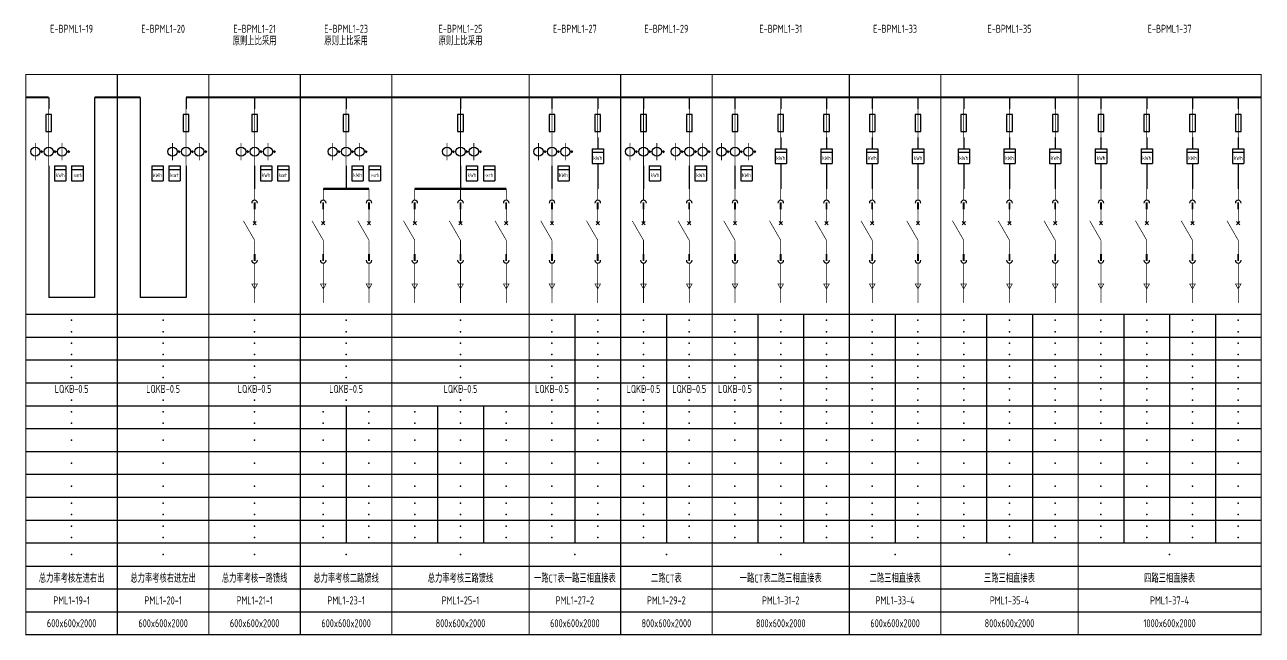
# Model space of a CAD drawing. Extents: x -337 to 273738, y -225 to 2088994.
# Drawn here: x 21496 to 75596, y 153570 to 180270 of the extents above; entities that cross this region are included whole.
import ezdxf
from ezdxf.enums import TextEntityAlignment as Align

# ---------------------------------------------------------------- set-up
doc = ezdxf.new("R2010")
doc.units = 0
doc.header["$LTSCALE"] = 1000
doc.layers.get('0').update_dxf_attribs({"linetype": 'CONTINUOUS'})
for name, color, linetype in [('E-POER-DEVC', 3, 'CONTINUOUS'), ('E-POWR-DIMS', 6, 'CONTINUOUS'), ('E-UNIV-AB', 10, 'CONTINUOUS'), ('E-UNIV-DIAG', 2, 'CONTINUOUS'), ('E-UNIV-EL', 140, 'CONTINUOUS'), ('E-UNIV-WIRE', 4, 'CONTINUOUS')]:
    doc.layers.add(name, color=color, linetype=linetype)
doc.styles.get("Standard").update_dxf_attribs({"font": 'GBENOR', "bigfont": 'GBCBIG'})
doc.styles.add('TH-STYLE3', font='tssdeng.shx', dxfattribs={"width": 0.65, "bigfont": 'tssdchn.shx'})

# ---------------------------------------------------------------- blocks, each defined once
blk = doc.blocks.new('E-BTA106')
for p, q in [((-3.9, -6.25), (-2.56, -6.25)), ((-3.02, -5.68), (-3.61, -6.44)), ((-2.74, -5.97), (-3.33, -6.73)), ((2, -6.25), (3.34, -6.25)), ((2.83, -5.68), (2.23, -6.44)), ((3.1, -5.97), (2.51, -6.73)), ((7.83, -6.25), (9.17, -6.25)), ((8.75, -5.68), (8.15, -6.44)), ((9.03, -5.97), (8.43, -6.73))]:
    blk.add_line(p, q)
at = {"const_width": 0.3}
for points in [[(0, -12.5), (0, 0)], [(-5.9, -10), (-5.9, -2.5)], [(5.83, -10), (5.83, -2.5)]]:
    blk.add_lwpolyline(points, dxfattribs=at)
for centre in [(-5.9, -6.25), (0, -6.25), (5.83, -6.25)]:
    blk.add_circle(centre, 2)
at = {"layer": 'E-UNIV-AB', "width": 0.6, "flags": 9}
blk.add_attdef('TA', text='', height=3.99, dxfattribs=at).set_placement((12.85, -7.25), align=Align.MIDDLE)
blk = doc.blocks.new('E-BFU102')
for p, q in [((1.25, -2.5), (-1.25, -2.5)), ((-1.25, -2.5), (-1.25, -10)), ((1.25, -10), (1.25, -2.5)), ((-1.25, -10), (1.25, -10))]:
    blk.add_line(p, q)
at = {"const_width": 0.3}
for points in [[(0, 0), (0, -2.5)], [(0, -2.5), (0, -10)], [(0, -10), (0, -12.5)]]:
    blk.add_lwpolyline(points, dxfattribs=at)
at = {"layer": 'E-UNIV-AB', "width": 0.6, "flags": 9}
blk.add_attdef('FU', text='', height=3.99, dxfattribs=at).set_placement((4.33, -6.32), align=Align.MIDDLE)
blk = doc.blocks.new('E-BPW001')
for p, q in [((-2.5, 4), (-2.5, -2.5)), ((-2.5, 4), (2.5, 4)), ((-2.5, 2.5), (2.5, 2.5)), ((2.5, 4), (2.5, -2.5)), ((-2.5, -2.5), (2.5, -2.5))]:
    blk.add_line(p, q)
at = {"layer": 'E-UNIV-EL', "style": 'TH-STYLE3', "width": 0.7}
blk.add_text('kWh', height=1.8, dxfattribs=at).set_placement((0, 0), align=Align.MIDDLE)
blk = doc.blocks.new('E-BPW002')
for p, q in [((-2.5, 4), (2.5, 4)), ((-2.5, 4), (-2.5, -2.5)), ((-2.5, 2.5), (2.5, 2.5)), ((2.5, 4), (2.5, -2.5)), ((-2.5, -2.5), (2.5, -2.5))]:
    blk.add_line(p, q)
at = {"layer": 'E-UNIV-EL', "style": 'TH-STYLE3', "width": 0.5}
blk.add_text('kvarh', height=1.8, dxfattribs=at).set_placement((0, 0), align=Align.MIDDLE)
blk = doc.blocks.new('E-BPML1-19')
for p, q in [((40, -105), (0, -105)), ((40, -115), (0, -115)), ((40, -125), (0, -125)), ((40, -135), (0, -135)), ((40, -145), (0, -145)), ((40, -155), (0, -155)), ((40, -165), (0, -165)), ((40, -175), (0, -175)), ((40, -185), (0, -185)), ((40, -195), (0, -195)), ((40, -205), (0, -205)), ((0, -215), (40, -215)), ((0, -225), (40, -225)), ((0, -235), (40, -235))]:
    blk.add_line(p, q)
at = {"const_width": 0.5}
blk.add_lwpolyline([(0, -245), (0, 0), (40, 0), (40, -245)], close=True, dxfattribs=at)
for p in [(20, -107.5), (20, -112.5), (20, -117.5), (20, -122.5), (20, -127.5), (20, -132.5), (20, -137.5), (20, -142.5), (20, -147.5), (20, -152.5), (20, -160), (20, -170), (20, -180), (20, -187.5), (20, -192.5), (20, -197.5), (20, -202.5), (20, -210)]:
    blk.add_point(p)
at = {"layer": 'E-UNIV-WIRE'}
for p, q in [((10, -10), (10, -15)), ((30, -10), (30, -97.5)), ((10, -40), (10, -97.5)), ((30, -97.5), (10, -97.5))]:
    blk.add_line(p, q, dxfattribs=at)
at = {"layer": 'E-UNIV-WIRE', "const_width": 1}
for points in [[(0, -10), (10, -10)], [(40, -10), (30, -10)]]:
    blk.add_lwpolyline(points, dxfattribs=at)
at = {"layer": 'E-POER-DEVC'}
for name, p in [('E-BFU102', (10, -15)), ('E-BTA106', (10, -27.5)), ('E-BPW001', (15, -44)), ('E-BPW002', (22.5, -44))]:
    blk.add_blockref(name, p, dxfattribs=at)
at = {"layer": 'E-POWR-DIMS', "style": 'TH-STYLE3', "width": 0.7}
for s, p in [('LQKD-0.5', (20, -137.5)), ('总力率考核左进右出', (20, -220)), ('PML1-19-1', (20, -230)), ('600x600x2000', (20, -240))]:
    blk.add_text(s, height=3.5, dxfattribs=at).set_placement(p, align=Align.MIDDLE)
at = {"layer": 'E-UNIV-DIAG', "insert": (23.87, -210.53), "char_height": 0.02, "width": 0.1176, "attachment_point": 1, "style": 'TH-STYLE3'}
blk.add_mtext('E-BPML1-28', dxfattribs=at)
blk = doc.blocks.new('E-BPML1-20')
for p, q in [((40, -105), (0, -105)), ((40, -115), (0, -115)), ((40, -125), (0, -125)), ((40, -135), (0, -135)), ((40, -145), (0, -145)), ((40, -155), (0, -155)), ((40, -165), (0, -165)), ((40, -175), (0, -175)), ((40, -185), (0, -185)), ((40, -195), (0, -195)), ((40, -205), (0, -205)), ((0, -215), (40, -215)), ((0, -225), (40, -225)), ((0, -235), (40, -235))]:
    blk.add_line(p, q)
at = {"const_width": 0.5}
blk.add_lwpolyline([(0, -245), (0, 0), (40, 0), (40, -245)], close=True, dxfattribs=at)
for p in [(20, -107.5), (20, -112.5), (20, -117.5), (20, -122.5), (20, -127.5), (20, -132.5), (20, -137.5), (20, -142.5), (20, -147.5), (20, -152.5), (20, -160), (20, -170), (20, -180), (20, -187.5), (20, -192.5), (20, -197.5), (20, -202.5), (20, -210)]:
    blk.add_point(p)
at = {"layer": 'E-UNIV-WIRE'}
for p, q in [((10, -10), (10, -97.5)), ((30, -10), (30, -15)), ((30, -40), (30, -97.5)), ((30, -97.5), (10, -97.5))]:
    blk.add_line(p, q, dxfattribs=at)
at = {"layer": 'E-UNIV-WIRE', "const_width": 1}
for points in [[(0, -10), (10, -10)], [(40, -10), (30, -10)]]:
    blk.add_lwpolyline(points, dxfattribs=at)
at = {"layer": 'E-POER-DEVC'}
for name, p in [('E-BFU102', (30, -15)), ('E-BTA106', (30, -27.5)), ('E-BPW001', (17.5, -44)), ('E-BPW002', (25, -44))]:
    blk.add_blockref(name, p, dxfattribs=at)
at = {"layer": 'E-POWR-DIMS', "style": 'TH-STYLE3', "width": 0.7}
for s, p in [('LQKD-0.5', (20, -137.5)), ('总力率考核右进左出', (20, -220)), ('PML1-20-1', (20, -230)), ('600x600x2000', (20, -240))]:
    blk.add_text(s, height=3.5, dxfattribs=at).set_placement(p, align=Align.MIDDLE)
blk = doc.blocks.new('E-BQF102')
for p, q in [((-0.71, -3.21), (0.71, -1.79)), ((-0.71, -1.79), (0.71, -3.21))]:
    blk.add_line(p, q)
at = {"const_width": 0.3}
for points in [[(0, 0), (0, -2.5)], [(0, -10), (-4.91, -1.5)], [(0, -10), (0, -12.5)]]:
    blk.add_lwpolyline(points, dxfattribs=at)
at = {"layer": 'E-UNIV-AB', "width": 0.6, "flags": 9}
blk.add_attdef('QF', text='', height=3.99, dxfattribs=at).set_placement((5, -7.45), align=Align.MIDDLE)
blk = doc.blocks.new('E-BXX102')
for points, const_width in [([(0, 0), (0, -5)], 0.3), ([(0, -9.01), (0, -5.93)], 0.8), ([(0, -9.01), (0, -12.5)], 0.3)]:
    blk.add_lwpolyline(points, dxfattribs=dict(const_width=const_width))
blk.add_arc((0, -6.25), 1.25, 0, 180)
at = {"layer": 'E-UNIV-AB', "width": 0.6, "flags": 9}
blk.add_attdef('XX', text='', height=3.99, dxfattribs=at).set_placement((4.48, -6.1), align=Align.MIDDLE)
blk = doc.blocks.new('E-BXX109')
at = {"const_width": 0.3}
blk.add_lwpolyline([(0, 0), (0, -12.5)], dxfattribs=at)
blk.add_lwpolyline([(0, -6.25), (1.25, -4.08), (-1.25, -4.08)], close=True, dxfattribs=at)
at = {"layer": 'E-UNIV-AB', "width": 0.6, "flags": 9}
blk.add_attdef('XX', text='', height=3.99, dxfattribs=at).set_placement((4.83, -8.3), align=Align.MIDDLE)
blk = doc.blocks.new('E-BPML1-21')
for p, q in [((20, -92.5), (20, -92.5)), ((40, -105), (0, -105)), ((40, -115), (0, -115)), ((40, -125), (0, -125)), ((40, -135), (0, -135)), ((40, -145), (0, -145)), ((40, -155), (0, -155)), ((40, -165), (0, -165)), ((40, -175), (0, -175)), ((40, -185), (0, -185)), ((40, -195), (0, -195)), ((40, -205), (0, -205)), ((0, -215), (40, -215)), ((0, -225), (40, -225)), ((0, -235), (40, -235))]:
    blk.add_line(p, q)
at = {"const_width": 0.5}
blk.add_lwpolyline([(0, -245), (0, 0), (40, 0), (40, -245)], close=True, dxfattribs=at)
for p in [(20, -107.5), (20, -112.5), (20, -117.5), (20, -122.5), (20, -127.5), (20, -132.5), (20, -137.5), (20, -142.5), (20, -147.5), (20, -152.5), (20, -160), (20, -170), (20, -180), (20, -187.5), (20, -192.5), (20, -197.5), (20, -202.5), (20, -210)]:
    blk.add_point(p)
at = {"layer": 'E-UNIV-WIRE'}
for p, q in [((20, -10), (20, -15)), ((20, -40), (20, -50))]:
    blk.add_line(p, q, dxfattribs=at)
at = {"layer": 'E-UNIV-WIRE', "const_width": 1}
blk.add_lwpolyline([(40, -10), (0, -10)], dxfattribs=at)
at = {"layer": 'E-POER-DEVC'}
for name, p in [('E-BFU102', (20, -15)), ('E-BTA106', (20, -27.5)), ('E-BPW001', (25, -44)), ('E-BPW002', (32.5, -44)), ('E-BXX102', (20, -50)), ('E-BQF102', (20, -62.5)), ('E-BXX109', (20, -87.5))]:
    blk.add_blockref(name, p, dxfattribs=at)
at = {"layer": 'E-POER-DEVC', "rotation": 180}
blk.add_blockref('E-BXX102', (20, -87.5), dxfattribs=at)
at = {"layer": 'E-POWR-DIMS', "style": 'TH-STYLE3', "width": 0.7}
for s, p in [('LQKD-0.5', (20, -137.5)), ('总力率考核一路馈线', (20, -220)), ('PML1-21-1', (20, -230)), ('600x600x2000', (20, -240))]:
    blk.add_text(s, height=3.5, dxfattribs=at).set_placement(p, align=Align.MIDDLE)
blk = doc.blocks.new('E-BPML1-23')
for p, q in [((40, -105), (0, -105)), ((40, -115), (0, -115)), ((40, -125), (0, -125)), ((40, -135), (0, -135)), ((40, -145), (0, -145)), ((20, -145), (20, -205)), ((40, -155), (0, -155)), ((40, -165), (0, -165)), ((40, -175), (0, -175)), ((40, -185), (0, -185)), ((40, -195), (0, -195)), ((40, -205), (0, -205)), ((0, -215), (40, -215)), ((0, -225), (40, -225)), ((0, -235), (40, -235))]:
    blk.add_line(p, q)
at = {"const_width": 0.5}
blk.add_lwpolyline([(0, -245), (0, 0), (40, 0), (40, -245)], close=True, dxfattribs=at)
for p in [(20, -107.5), (20, -112.5), (20, -117.5), (20, -122.5), (20, -127.5), (20, -132.5), (20, -137.5), (20, -142.5), (10, -147.5), (30, -147.5), (10, -152.5), (30, -152.5), (10, -160), (30, -160), (10, -170), (30, -170), (10, -180), (30, -180), (10, -187.5), (30, -187.5), (10, -192.5), (30, -192.5), (10, -197.5), (30, -197.5), (10, -202.5), (30, -202.5), (20, -210)]:
    blk.add_point(p)
at = {"layer": 'E-UNIV-WIRE'}
for p, q in [((20, -10), (20, -15)), ((20, -40), (20, -50))]:
    blk.add_line(p, q, dxfattribs=at)
at = {"layer": 'E-UNIV-WIRE', "const_width": 1}
for points in [[(0, -10), (40, -10)], [(10, -50), (30, -50)]]:
    blk.add_lwpolyline(points, dxfattribs=at)
at = {"layer": 'E-POER-DEVC'}
for name, p in [('E-BFU102', (20, -15)), ('E-BTA106', (20, -27.5)), ('E-BPW001', (25, -44)), ('E-BPW002', (32.5, -44)), ('E-BXX102', (10, -50)), ('E-BXX102', (30, -50)), ('E-BQF102', (10, -62.5)), ('E-BQF102', (30, -62.5)), ('E-BXX109', (10, -87.5)), ('E-BXX109', (30, -87.5))]:
    blk.add_blockref(name, p, dxfattribs=at)
at = {"layer": 'E-POER-DEVC', "rotation": 180}
for p in [(10, -87.5), (30, -87.5)]:
    blk.add_blockref('E-BXX102', p, dxfattribs=at)
at = {"layer": 'E-POWR-DIMS', "style": 'TH-STYLE3', "width": 0.7}
for s, p in [('LQKD-0.5', (20, -137.5)), ('总力率考核二路馈线', (20, -220)), ('PML1-23-1', (20, -230)), ('600x600x2000', (20, -240))]:
    blk.add_text(s, height=3.5, dxfattribs=at).set_placement(p, align=Align.MIDDLE)
blk = doc.blocks.new('E-BPML1-25')
for p, q in [((60, -105), (0, -105)), ((60, -115), (0, -115)), ((60, -125), (0, -125)), ((60, -135), (0, -135)), ((60, -145), (0, -145)), ((20, -145), (20, -205)), ((40, -145), (40, -205)), ((60, -155), (0, -155)), ((60, -165), (0, -165)), ((60, -175), (0, -175)), ((60, -185), (0, -185)), ((60, -195), (0, -195)), ((60, -205), (0, -205)), ((0, -215), (60, -215)), ((0, -225), (60, -225)), ((0, -235), (60, -235))]:
    blk.add_line(p, q)
at = {"const_width": 0.5}
blk.add_lwpolyline([(0, -245), (0, 0), (60, 0), (60, -245)], close=True, dxfattribs=at)
for p in [(30, -107.5), (30, -112.5), (30, -117.5), (30, -122.5), (30, -127.5), (30, -132.5), (30, -137.5), (30, -142.5), (10, -147.5), (30, -147.5), (50, -147.5), (10, -152.5), (30, -152.5), (50, -152.5), (10, -160), (30, -160), (50, -160), (10, -170), (30, -170), (50, -170), (10, -180), (30, -180), (50, -180), (10, -187.5), (30, -187.5), (50, -187.5), (10, -192.5), (30, -192.5), (50, -192.5), (10, -197.5), (30, -197.5), (50, -197.5), (10, -202.5), (30, -202.5), (50, -202.5), (30, -210)]:
    blk.add_point(p)
at = {"layer": 'E-UNIV-WIRE'}
for p, q in [((30, -10), (30, -15)), ((30, -40), (30, -50))]:
    blk.add_line(p, q, dxfattribs=at)
at = {"layer": 'E-UNIV-WIRE', "const_width": 1}
for points in [[(0, -10), (60, -10)], [(10, -50), (50, -50)]]:
    blk.add_lwpolyline(points, dxfattribs=at)
at = {"layer": 'E-POER-DEVC'}
for name, p in [('E-BFU102', (30, -15)), ('E-BTA106', (30, -27.5)), ('E-BPW001', (35, -44)), ('E-BPW002', (42.5, -44)), ('E-BXX102', (10, -50)), ('E-BXX102', (30, -50)), ('E-BXX102', (50, -50)), ('E-BQF102', (10, -62.5)), ('E-BQF102', (30, -62.5)), ('E-BQF102', (50, -62.5)), ('E-BXX109', (10, -87.5)), ('E-BXX109', (30, -87.5)), ('E-BXX109', (50, -87.5))]:
    blk.add_blockref(name, p, dxfattribs=at)
at = {"layer": 'E-POER-DEVC', "rotation": 180}
for p in [(10, -87.5), (30, -87.5), (50, -87.5)]:
    blk.add_blockref('E-BXX102', p, dxfattribs=at)
at = {"layer": 'E-POWR-DIMS', "style": 'TH-STYLE3', "width": 0.7}
for s, p in [('LQKD-0.5', (30, -137.5)), ('总力率考核三路馈线', (30, -220)), ('PML1-25-1', (30, -230)), ('800x600x2000', (30, -240))]:
    blk.add_text(s, height=3.5, dxfattribs=at).set_placement(p, align=Align.MIDDLE)
blk = doc.blocks.new('E-BPML1-27')
for p, q in [((10, -92.5), (10, -92.5)), ((40, -105), (0, -105)), ((20, -105), (20, -205)), ((40, -115), (0, -115)), ((40, -125), (0, -125)), ((40, -135), (0, -135)), ((40, -145), (0, -145)), ((40, -155), (0, -155)), ((40, -165), (0, -165)), ((40, -175), (0, -175)), ((40, -185), (0, -185)), ((40, -195), (0, -195)), ((40, -205), (0, -205)), ((0, -215), (40, -215)), ((0, -225), (40, -225)), ((0, -235), (40, -235))]:
    blk.add_line(p, q)
at = {"const_width": 0.5}
blk.add_lwpolyline([(0, -245), (0, 0), (40, 0), (40, -245)], close=True, dxfattribs=at)
for p in [(10, -107.5), (30, -107.5), (10, -112.5), (30, -112.5), (10, -117.5), (30, -117.5), (10, -122.5), (30, -122.5), (10, -127.5), (30, -127.5), (10, -132.5), (30, -132.5), (10, -137.5), (30, -137.5), (10, -142.5), (30, -142.5), (10, -147.5), (30, -147.5), (10, -152.5), (30, -152.5), (10, -160), (30, -160), (10, -170), (30, -170), (10, -180), (30, -180), (10, -187.5), (30, -187.5), (10, -192.5), (30, -192.5), (10, -197.5), (30, -197.5), (10, -202.5), (30, -202.5), (20, -210)]:
    blk.add_point(p)
at = {"layer": 'E-UNIV-WIRE'}
for p, q in [((10, -10), (10, -15)), ((30, -10), (30, -15)), ((30, -27.5), (30, -32.5)), ((10, -40), (10, -50)), ((30, -39), (30, -50))]:
    blk.add_line(p, q, dxfattribs=at)
at = {"layer": 'E-UNIV-WIRE', "const_width": 1}
blk.add_lwpolyline([(0, -10), (40, -10)], dxfattribs=at)
at = {"layer": 'E-POER-DEVC'}
for name, p in [('E-BFU102', (10, -15)), ('E-BFU102', (30, -15)), ('E-BTA106', (10, -27.5)), ('E-BPW001', (30, -36.5)), ('E-BPW001', (15, -44)), ('E-BXX102', (10, -50)), ('E-BXX102', (30, -50)), ('E-BQF102', (10, -62.5)), ('E-BQF102', (30, -62.5)), ('E-BXX109', (10, -87.5)), ('E-BXX109', (30, -87.5))]:
    blk.add_blockref(name, p, dxfattribs=at)
at = {"layer": 'E-POER-DEVC', "rotation": 180}
for p in [(10, -87.5), (30, -87.5)]:
    blk.add_blockref('E-BXX102', p, dxfattribs=at)
at = {"layer": 'E-POWR-DIMS', "style": 'TH-STYLE3', "width": 0.7}
for s, p in [('LQKD-0.5', (10, -137.5)), ('一路CT表一路三相直接表', (20, -220)), ('PML1-27-2', (20, -230)), ('600x600x2000', (20, -240))]:
    blk.add_text(s, height=3.5, dxfattribs=at).set_placement(p, align=Align.MIDDLE)
blk = doc.blocks.new('E-BPML1-29')
for p, q in [((767.5, 543.75), (767.5, 543.75)), ((797.5, 531.25), (757.5, 531.25)), ((777.5, 531.25), (777.5, 431.25)), ((797.5, 521.25), (757.5, 521.25)), ((797.5, 511.25), (757.5, 511.25)), ((797.5, 501.25), (757.5, 501.25)), ((797.5, 491.25), (757.5, 491.25)), ((797.5, 481.25), (757.5, 481.25)), ((797.5, 471.25), (757.5, 471.25)), ((797.5, 461.25), (757.5, 461.25)), ((797.5, 451.25), (757.5, 451.25)), ((797.5, 441.25), (757.5, 441.25)), ((797.5, 431.25), (757.5, 431.25)), ((757.5, 421.25), (797.5, 421.25)), ((757.5, 411.25), (797.5, 411.25)), ((757.5, 401.25), (797.5, 401.25))]:
    blk.add_line(p, q)
at = {"const_width": 0.5}
blk.add_lwpolyline([(757.5, 391.25), (757.5, 636.25), (797.5, 636.25), (797.5, 391.25)], close=True, dxfattribs=at)
for p in [(767.5, 528.75), (787.5, 528.75), (767.5, 523.75), (787.5, 523.75), (767.5, 518.75), (787.5, 518.75), (767.5, 513.75), (767.5, 508.75), (787.5, 513.75), (787.5, 508.75), (767.5, 503.75), (787.5, 503.75), (767.5, 498.75), (787.5, 498.75), (767.5, 493.75), (787.5, 493.75), (767.5, 488.75), (787.5, 488.75), (767.5, 483.75), (787.5, 483.75), (767.5, 476.25), (787.5, 476.25), (767.5, 466.25), (787.5, 466.25), (767.5, 456.25), (787.5, 456.25), (767.5, 448.75), (767.5, 443.75), (787.5, 448.75), (787.5, 443.75), (767.5, 438.75), (787.5, 438.75), (767.5, 433.75), (787.5, 433.75), (777.5, 426.25)]:
    blk.add_point(p)
at = {"layer": 'E-UNIV-WIRE'}
for p, q in [((767.5, 626.25), (767.5, 621.25)), ((787.5, 626.25), (787.5, 621.25)), ((767.5, 596.25), (767.5, 586.25)), ((787.5, 596.25), (787.5, 586.25))]:
    blk.add_line(p, q, dxfattribs=at)
at = {"layer": 'E-UNIV-WIRE', "const_width": 1}
blk.add_lwpolyline([(757.5, 626.25), (797.5, 626.25)], dxfattribs=at)
at = {"layer": 'E-POER-DEVC'}
for name, p in [('E-BFU102', (767.5, 621.25)), ('E-BFU102', (787.5, 621.25)), ('E-BTA106', (767.5, 608.75)), ('E-BTA106', (787.5, 608.75)), ('E-BPW001', (772.5, 592.25)), ('E-BPW001', (792.5, 592.25)), ('E-BXX102', (767.5, 586.25)), ('E-BXX102', (787.5, 586.25)), ('E-BQF102', (767.5, 573.75)), ('E-BQF102', (787.5, 573.75)), ('E-BXX109', (767.5, 548.75)), ('E-BXX109', (787.5, 548.75))]:
    blk.add_blockref(name, p, dxfattribs=at)
at = {"layer": 'E-POER-DEVC', "rotation": 180}
for p in [(767.5, 548.75), (787.5, 548.75)]:
    blk.add_blockref('E-BXX102', p, dxfattribs=at)
at = {"layer": 'E-POWR-DIMS', "style": 'TH-STYLE3', "width": 0.7}
for s, p in [('LQKD-0.5', (767.5, 498.75)), ('LQKD-0.5', (787.5, 498.75)), ('二路CT表', (777.5, 416.25)), ('PML1-29-2', (777.5, 406.25)), ('800x600x2000', (777.5, 396.25))]:
    blk.add_text(s, height=3.5, dxfattribs=at).set_placement(p, align=Align.MIDDLE)
blk = doc.blocks.new('E-BPML1-31')
for p, q in [((10, -92.5), (10, -92.5)), ((60, -105), (0, -105)), ((20, -105), (20, -205)), ((40, -105), (40, -205)), ((60, -115), (0, -115)), ((60, -125), (0, -125)), ((60, -135), (0, -135)), ((60, -145), (0, -145)), ((60, -155), (0, -155)), ((60, -165), (0, -165)), ((60, -175), (0, -175)), ((60, -185), (0, -185)), ((60, -195), (0, -195)), ((60, -205), (0, -205)), ((0, -215), (60, -215)), ((0, -225), (60, -225)), ((0, -235), (60, -235))]:
    blk.add_line(p, q)
at = {"const_width": 0.5}
blk.add_lwpolyline([(0, -245), (0, 0), (60, 0), (60, -245)], close=True, dxfattribs=at)
for p in [(10, -107.5), (30, -107.5), (50, -107.5), (10, -112.5), (30, -112.5), (50, -112.5), (10, -117.5), (30, -117.5), (50, -117.5), (10, -122.5), (30, -122.5), (50, -122.5), (10, -127.5), (30, -127.5), (50, -127.5), (10, -132.5), (30, -132.5), (50, -132.5), (10, -137.5), (30, -137.5), (50, -137.5), (10, -142.5), (30, -142.5), (50, -142.5), (10, -147.5), (30, -147.5), (50, -147.5), (10, -152.5), (30, -152.5), (50, -152.5), (10, -160), (30, -160), (50, -160), (10, -170), (30, -170), (50, -170), (10, -180), (30, -180), (50, -180), (10, -187.5), (30, -187.5), (50, -187.5), (10, -192.5), (30, -192.5), (50, -192.5), (10, -197.5), (30, -197.5), (50, -197.5), (10, -202.5), (30, -202.5), (50, -202.5), (30, -210)]:
    blk.add_point(p)
at = {"layer": 'E-UNIV-WIRE'}
for p, q in [((10, -10), (10, -15)), ((30, -10), (30, -15)), ((50, -10), (50, -15)), ((30, -27.5), (30, -32.5)), ((50, -27.5), (50, -32.5)), ((10, -40), (10, -50)), ((30, -39), (30, -50)), ((50, -39), (50, -50))]:
    blk.add_line(p, q, dxfattribs=at)
at = {"layer": 'E-UNIV-WIRE', "const_width": 1}
blk.add_lwpolyline([(0, -10), (60, -10)], dxfattribs=at)
at = {"layer": 'E-POER-DEVC'}
for name, p in [('E-BFU102', (10, -15)), ('E-BFU102', (30, -15)), ('E-BFU102', (50, -15)), ('E-BTA106', (10, -27.5)), ('E-BPW001', (30, -36.5)), ('E-BPW001', (50, -36.5)), ('E-BPW001', (15, -44)), ('E-BXX102', (10, -50)), ('E-BXX102', (30, -50)), ('E-BXX102', (50, -50)), ('E-BQF102', (10, -62.5)), ('E-BQF102', (30, -62.5)), ('E-BQF102', (50, -62.5)), ('E-BXX109', (10, -87.5)), ('E-BXX109', (30, -87.5)), ('E-BXX109', (50, -87.5))]:
    blk.add_blockref(name, p, dxfattribs=at)
at = {"layer": 'E-POER-DEVC', "rotation": 180}
for p in [(10, -87.5), (30, -87.5), (50, -87.5)]:
    blk.add_blockref('E-BXX102', p, dxfattribs=at)
at = {"layer": 'E-POWR-DIMS', "style": 'TH-STYLE3', "width": 0.7}
for s, p in [('LQKD-0.5', (10, -137.5)), ('一路CT表二路三相直接表', (30, -220)), ('PML1-31-2', (30, -230)), ('800x600x2000', (30, -240))]:
    blk.add_text(s, height=3.5, dxfattribs=at).set_placement(p, align=Align.MIDDLE)
blk = doc.blocks.new('E-BPML1-33')
for p, q in [((10, -92.5), (10, -92.5)), ((40, -105), (0, -105)), ((20, -105), (20, -205)), ((40, -115), (0, -115)), ((40, -125), (0, -125)), ((40, -135), (0, -135)), ((40, -145), (0, -145)), ((40, -155), (0, -155)), ((40, -165), (0, -165)), ((40, -175), (0, -175)), ((40, -185), (0, -185)), ((40, -195), (0, -195)), ((40, -205), (0, -205)), ((0, -215), (40, -215)), ((0, -225), (40, -225)), ((0, -235), (40, -235))]:
    blk.add_line(p, q)
at = {"const_width": 0.5}
blk.add_lwpolyline([(0, -245), (0, 0), (40, 0), (40, -245)], close=True, dxfattribs=at)
for p in [(10, -107.5), (30, -107.5), (10, -112.5), (30, -112.5), (10, -117.5), (30, -117.5), (10, -122.5), (30, -122.5), (10, -127.5), (30, -127.5), (10, -132.5), (30, -132.5), (10, -137.5), (30, -137.5), (10, -142.5), (30, -142.5), (10, -147.5), (30, -147.5), (10, -152.5), (30, -152.5), (10, -160), (30, -160), (10, -170), (30, -170), (10, -180), (30, -180), (10, -187.5), (30, -187.5), (10, -192.5), (30, -192.5), (10, -197.5), (30, -197.5), (10, -202.5), (30, -202.5), (20, -210)]:
    blk.add_point(p)
at = {"layer": 'E-UNIV-WIRE'}
for p, q in [((10, -10), (10, -15)), ((30, -10), (30, -15)), ((10, -27.5), (10, -32.5)), ((30, -27.5), (30, -32.5)), ((10, -39), (10, -50)), ((30, -39), (30, -50))]:
    blk.add_line(p, q, dxfattribs=at)
at = {"layer": 'E-UNIV-WIRE', "const_width": 1}
blk.add_lwpolyline([(0, -10), (40, -10)], dxfattribs=at)
at = {"layer": 'E-POER-DEVC'}
for name, p in [('E-BFU102', (10, -15)), ('E-BFU102', (30, -15)), ('E-BPW001', (10, -36.5)), ('E-BPW001', (30, -36.5)), ('E-BXX102', (10, -50)), ('E-BXX102', (10, -50)), ('E-BXX102', (30, -50)), ('E-BXX102', (30, -50)), ('E-BQF102', (10, -62.5)), ('E-BQF102', (30, -62.5)), ('E-BXX109', (10, -87.5)), ('E-BXX109', (30, -87.5))]:
    blk.add_blockref(name, p, dxfattribs=at)
at = {"layer": 'E-POER-DEVC', "rotation": 180}
for p in [(10, -87.5), (30, -87.5)]:
    blk.add_blockref('E-BXX102', p, dxfattribs=at)
at = {"layer": 'E-POWR-DIMS', "style": 'TH-STYLE3', "width": 0.7}
for s, p in [('二路三相直接表', (20, -220)), ('PML1-33-4', (20, -230)), ('600x600x2000', (20, -240))]:
    blk.add_text(s, height=3.5, dxfattribs=at).set_placement(p, align=Align.MIDDLE)
blk = doc.blocks.new('E-BPML1-35')
for p, q in [((10, -92.5), (10, -92.5)), ((60, -105), (0, -105)), ((20, -105), (20, -205)), ((40, -105), (40, -205)), ((60, -115), (0, -115)), ((60, -125), (0, -125)), ((60, -135), (0, -135)), ((60, -145), (0, -145)), ((60, -155), (0, -155)), ((60, -165), (0, -165)), ((60, -175), (0, -175)), ((60, -185), (0, -185)), ((60, -195), (0, -195)), ((60, -205), (0, -205)), ((0, -215), (60, -215)), ((0, -225), (60, -225)), ((0, -235), (60, -235))]:
    blk.add_line(p, q)
at = {"const_width": 0.5}
blk.add_lwpolyline([(0, -245), (0, 0), (60, 0), (60, -245)], close=True, dxfattribs=at)
for p in [(10, -107.5), (30, -107.5), (50, -107.5), (10, -112.5), (30, -112.5), (50, -112.5), (10, -117.5), (30, -117.5), (50, -117.5), (10, -122.5), (30, -122.5), (50, -122.5), (10, -127.5), (30, -127.5), (50, -127.5), (10, -132.5), (30, -132.5), (50, -132.5), (10, -137.5), (30, -137.5), (50, -137.5), (10, -142.5), (30, -142.5), (50, -142.5), (10, -147.5), (30, -147.5), (50, -147.5), (10, -152.5), (30, -152.5), (50, -152.5), (10, -160), (30, -160), (50, -160), (10, -170), (30, -170), (50, -170), (10, -180), (30, -180), (50, -180), (10, -187.5), (30, -187.5), (50, -187.5), (10, -192.5), (30, -192.5), (50, -192.5), (10, -197.5), (30, -197.5), (50, -197.5), (10, -202.5), (30, -202.5), (50, -202.5), (30, -210)]:
    blk.add_point(p)
at = {"layer": 'E-UNIV-WIRE'}
for p, q in [((10, -10), (10, -15)), ((30, -10), (30, -15)), ((50, -10), (50, -15)), ((10, -27.5), (10, -32.5)), ((30, -27.5), (30, -32.5)), ((50, -27.5), (50, -32.5)), ((10, -39), (10, -50)), ((30, -39), (30, -50)), ((50, -39), (50, -50))]:
    blk.add_line(p, q, dxfattribs=at)
at = {"layer": 'E-UNIV-WIRE', "const_width": 1}
blk.add_lwpolyline([(0, -10), (60, -10)], dxfattribs=at)
at = {"layer": 'E-POER-DEVC'}
for name, p in [('E-BFU102', (10, -15)), ('E-BFU102', (30, -15)), ('E-BFU102', (50, -15)), ('E-BPW001', (10, -36.5)), ('E-BPW001', (30, -36.5)), ('E-BPW001', (50, -36.5)), ('E-BXX102', (10, -50)), ('E-BXX102', (10, -50)), ('E-BXX102', (30, -50)), ('E-BXX102', (50, -50)), ('E-BQF102', (10, -62.5)), ('E-BQF102', (30, -62.5)), ('E-BQF102', (50, -62.5)), ('E-BXX109', (10, -87.5)), ('E-BXX109', (30, -87.5)), ('E-BXX109', (50, -87.5))]:
    blk.add_blockref(name, p, dxfattribs=at)
at = {"layer": 'E-POER-DEVC', "rotation": 180}
for p in [(10, -87.5), (30, -87.5), (50, -87.5)]:
    blk.add_blockref('E-BXX102', p, dxfattribs=at)
at = {"layer": 'E-POWR-DIMS', "style": 'TH-STYLE3', "width": 0.7}
for s, p in [('三路三相直接表', (30, -220)), ('PML1-35-4', (30, -230)), ('800x600x2000', (30, -240))]:
    blk.add_text(s, height=3.5, dxfattribs=at).set_placement(p, align=Align.MIDDLE)
blk = doc.blocks.new('E-BPML1-37')
for p, q in [((10, -92.5), (10, -92.5)), ((80, -105), (0, -105)), ((20, -105), (20, -205)), ((40, -105), (40, -205)), ((60, -105), (60, -205)), ((80, -115), (0, -115)), ((80, -125), (0, -125)), ((80, -135), (0, -135)), ((80, -145), (0, -145)), ((80, -155), (0, -155)), ((80, -165), (0, -165)), ((80, -175), (0, -175)), ((80, -185), (0, -185)), ((80, -195), (0, -195)), ((80, -205), (0, -205)), ((0, -215), (80, -215)), ((0, -225), (80, -225)), ((0, -235), (80, -235))]:
    blk.add_line(p, q)
at = {"const_width": 0.5}
blk.add_lwpolyline([(0, -245), (0, 0), (80, 0), (80, -245)], close=True, dxfattribs=at)
for p in [(10, -107.5), (30, -107.5), (50, -107.5), (70, -107.5), (10, -112.5), (30, -112.5), (50, -112.5), (70, -112.5), (10, -117.5), (30, -117.5), (50, -117.5), (70, -117.5), (10, -122.5), (30, -122.5), (50, -122.5), (70, -122.5), (10, -127.5), (30, -127.5), (50, -127.5), (70, -127.5), (10, -132.5), (30, -132.5), (50, -132.5), (70, -132.5), (10, -137.5), (30, -137.5), (50, -137.5), (70, -137.5), (10, -142.5), (30, -142.5), (50, -142.5), (70, -142.5), (10, -147.5), (30, -147.5), (50, -147.5), (70, -147.5), (10, -152.5), (30, -152.5), (50, -152.5), (70, -152.5), (10, -160), (30, -160), (50, -160), (70, -160), (10, -170), (30, -170), (50, -170), (70, -170), (10, -180), (30, -180), (50, -180), (70, -180), (10, -187.5), (30, -187.5), (50, -187.5), (70, -187.5), (10, -192.5), (30, -192.5), (50, -192.5), (70, -192.5), (10, -197.5), (30, -197.5), (50, -197.5), (70, -197.5), (10, -202.5), (30, -202.5), (50, -202.5), (70, -202.5), (40, -210)]:
    blk.add_point(p)
at = {"layer": 'E-UNIV-WIRE'}
for p, q in [((10, -10), (10, -15)), ((30, -10), (30, -15)), ((50, -10), (50, -15)), ((70, -10), (70, -15)), ((10, -27.5), (10, -32.5)), ((30, -27.5), (30, -32.5)), ((50, -27.5), (50, -32.5)), ((70, -27.5), (70, -32.5)), ((10, -39), (10, -50)), ((30, -39), (30, -50)), ((50, -39), (50, -50)), ((70, -39), (70, -50))]:
    blk.add_line(p, q, dxfattribs=at)
at = {"layer": 'E-UNIV-WIRE', "const_width": 1}
blk.add_lwpolyline([(0, -10), (80, -10)], dxfattribs=at)
at = {"layer": 'E-POER-DEVC'}
for name, p in [('E-BFU102', (10, -15)), ('E-BFU102', (30, -15)), ('E-BFU102', (50, -15)), ('E-BFU102', (70, -15)), ('E-BPW001', (10, -36.5)), ('E-BPW001', (30, -36.5)), ('E-BPW001', (50, -36.5)), ('E-BPW001', (70, -36.5)), ('E-BXX102', (10, -50)), ('E-BXX102', (10, -50)), ('E-BXX102', (30, -50)), ('E-BXX102', (50, -50)), ('E-BXX102', (70, -50)), ('E-BQF102', (10, -62.5)), ('E-BQF102', (30, -62.5)), ('E-BQF102', (50, -62.5)), ('E-BQF102', (70, -62.5)), ('E-BXX109', (10, -87.5)), ('E-BXX109', (30, -87.5)), ('E-BXX109', (50, -87.5)), ('E-BXX109', (70, -87.5))]:
    blk.add_blockref(name, p, dxfattribs=at)
at = {"layer": 'E-POER-DEVC', "rotation": 180}
for p in [(10, -87.5), (30, -87.5), (50, -87.5), (70, -87.5)]:
    blk.add_blockref('E-BXX102', p, dxfattribs=at)
at = {"layer": 'E-POWR-DIMS', "style": 'TH-STYLE3', "width": 0.7}
for s, p in [('四路三相直接表', (40, -220)), ('PML1-37-4', (40, -230)), ('1000x600x2000', (40, -240))]:
    blk.add_text(s, height=3.5, dxfattribs=at).set_placement(p, align=Align.MIDDLE)
blk = doc.blocks.new('高低压系统图')
at = {"layer": 'E-UNIV-DIAG', "xscale": 100, "yscale": 100, "zscale": 100}
for name, p in [('E-BPML1-19', (0, 0)), ('E-BPML1-20', (4000, 0)), ('E-BPML1-21', (8000, 0)), ('E-BPML1-23', (12000, 0)), ('E-BPML1-25', (16000, 0)), ('E-BPML1-27', (22000, 0)), ('E-BPML1-29', (-49750, -63625)), ('E-BPML1-31', (30000, 0)), ('E-BPML1-33', (36000, 0)), ('E-BPML1-35', (40000, 0)), ('E-BPML1-37', (46000, 0))]:
    blk.add_blockref(name, p, dxfattribs=at)
at = {"layer": 'E-POWR-DIMS', "style": 'TH-STYLE3', "width": 0.7}
for s, p in [('E-BPML1-19', (2000, 2000)), ('E-BPML1-20', (6000, 2000)), ('E-BPML1-21', (10000, 2000)), ('E-BPML1-23', (14000, 2000)), ('E-BPML1-25', (19000, 2000)), ('E-BPML1-27', (24000, 2000)), ('E-BPML1-29', (28000, 2000)), ('E-BPML1-31', (33000, 2000)), ('E-BPML1-33', (38000, 2000)), ('E-BPML1-35', (43000, 2000)), ('E-BPML1-37', (50000, 2000)), ('原则上比采用', (10000, 1500)), ('原则上比采用', (14000, 1500)), ('原则上比采用', (19000, 1500))]:
    blk.add_text(s, height=350, dxfattribs=at).set_placement(p, align=Align.MIDDLE)

msp = doc.modelspace()

# ---------------------------------------------------------------- block references
msp.add_blockref('高低压系统图', (21546, 178095))

doc.saveas('drawing.dxf')
